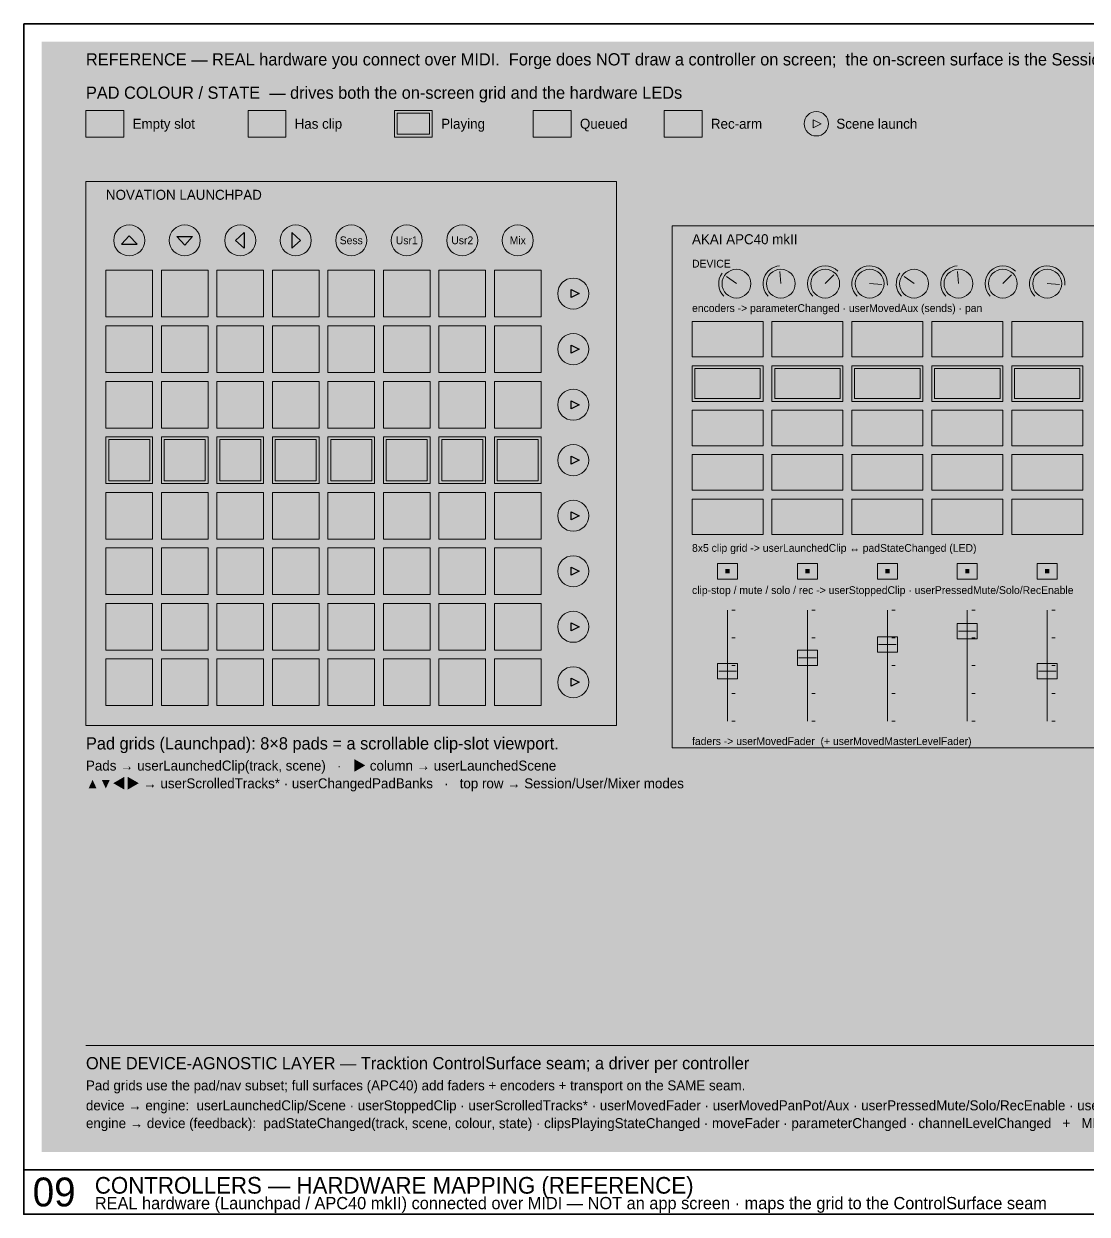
# Model space of a CAD drawing. Extents: x -16 to 3552, y -6016 to 16.
# Drawn here: x 1784 to 2742, y -6016 to -4944 of the extents above; entities that cross this region are included whole.
import ezdxf
from ezdxf.enums import TextEntityAlignment as Align

# ---------------------------------------------------------------- set-up
doc = ezdxf.new("R2010")
doc.units = 0
for name, color, linetype, lineweight, true_color in [('FORGE-DIM', 7, 'Continuous', 9, 0x9aa2a8), ('FORGE-SHEET', 7, 'Continuous', 35, 0x9aa2a8), ('UI-ACCENT', 7, 'Continuous', 18, 0xe0902f), ('UI-CLIP', 7, 'Continuous', 13, 0x2d3135), ('UI-GHOST', 7, 'Continuous', 9, 0x555c62), ('UI-HAIRLINE', 7, 'Continuous', 9, 0x34383c), ('UI-RECORD', 7, 'Continuous', 18, 0xe24b4a)]:
    doc.layers.add(name, color=color, linetype=linetype, lineweight=lineweight, true_color=true_color)
for name, color, linetype, true_color in [('FORGE-TITLE', 7, 'Continuous', 0xd6d9dc), ('UI-RAISED', 7, 'Continuous', 0x2d3135), ('UI-SHELL-BG', 7, 'Continuous', 0x1a1c1e), ('UI-TEXT', 7, 'Continuous', 0xd6d9dc), ('UI-TEXT-SEC', 7, 'Continuous', 0x8a9095)]:
    doc.layers.add(name, color=color, linetype=linetype, true_color=true_color)

msp = doc.modelspace()

# ---------------------------------------------------------------- hatches: boundary and pattern name
at = {"layer": 'UI-ACCENT'}
h = msp.add_hatch(color=256, dxfattribs=at)
h.dxf.hatch_style = 1
edge = h.paths.add_edge_path()
edge.add_arc((2079, -5139), 14, 0, 360)
h = msp.add_hatch(color=256, dxfattribs=at)
h.dxf.hatch_style = 1
edge = h.paths.add_edge_path()
edge.add_arc((2279, -5337), 14, 0, 360)
h = msp.add_hatch(color=256, dxfattribs=at)
h.dxf.hatch_style = 1
edge = h.paths.add_edge_path()
edge.add_arc((2279, -5487), 14, 0, 360)
at = {"layer": 'UI-CLIP', "true_color": 0x1f2124}
h = msp.add_hatch(color=7, dxfattribs=at)
h.dxf.hatch_style = 1
h.paths.add_polyline_path([(1840, -5022), (1874, -5022), (1874, -5046), (1840, -5046)])
at = {"layer": 'UI-CLIP', "true_color": 0x6fa855}
h = msp.add_hatch(color=7, dxfattribs=at)
h.dxf.hatch_style = 1
h.paths.add_polyline_path([(1986, -5022), (2020, -5022), (2020, -5046), (1986, -5046)])
at = {"layer": 'UI-CLIP', "true_color": 0x82c664}
h = msp.add_hatch(color=7, dxfattribs=at)
h.dxf.hatch_style = 1
h.paths.add_polyline_path([(2118, -5022), (2152, -5022), (2152, -5046), (2118, -5046)])
at = {"layer": 'UI-CLIP', "true_color": 0x3d5c2e}
h = msp.add_hatch(color=7, dxfattribs=at)
h.dxf.hatch_style = 1
h.paths.add_polyline_path([(2243, -5022), (2277, -5022), (2277, -5046), (2243, -5046)])
at = {"layer": 'UI-CLIP', "true_color": 0x101113}
h = msp.add_hatch(color=7, dxfattribs=at)
h.dxf.hatch_style = 1
h.paths.add_polyline_path([(1840, -5086), (2318, -5086), (2318, -5576), (1840, -5576)])
h = msp.add_hatch(color=7, dxfattribs=at)
h.dxf.hatch_style = 1
h.paths.add_polyline_path([(2368, -5126), (3360, -5126), (3360, -5596), (2368, -5596)])
at = {"layer": 'UI-CLIP', "true_color": 0xc86e3c}
h = msp.add_hatch(color=7, dxfattribs=at)
h.dxf.hatch_style = 1
h.paths.add_polyline_path([(1858, -5166), (1900, -5166), (1900, -5208), (1858, -5208)])
at = {"layer": 'UI-CLIP', "true_color": 0x4e9aa6}
h = msp.add_hatch(color=7, dxfattribs=at)
h.dxf.hatch_style = 1
h.paths.add_polyline_path([(1908, -5166), (1950, -5166), (1950, -5208), (1908, -5208)])
at = {"layer": 'UI-CLIP', "true_color": 0x1f2124}
h = msp.add_hatch(color=7, dxfattribs=at)
h.dxf.hatch_style = 1
h.paths.add_polyline_path([(1958, -5166), (2000, -5166), (2000, -5208), (1958, -5208)])
at = {"layer": 'UI-CLIP', "true_color": 0x6fa855}
h = msp.add_hatch(color=7, dxfattribs=at)
h.dxf.hatch_style = 1
h.paths.add_polyline_path([(2008, -5166), (2050, -5166), (2050, -5208), (2008, -5208)])
at = {"layer": 'UI-CLIP', "true_color": 0xc95b6b}
h = msp.add_hatch(color=7, dxfattribs=at)
h.dxf.hatch_style = 1
h.paths.add_polyline_path([(2058, -5166), (2100, -5166), (2100, -5208), (2058, -5208)])
at = {"layer": 'UI-CLIP', "true_color": 0x1f2124}
h = msp.add_hatch(color=7, dxfattribs=at)
h.dxf.hatch_style = 1
h.paths.add_polyline_path([(2108, -5166), (2150, -5166), (2150, -5208), (2108, -5208)])
at = {"layer": 'UI-CLIP', "true_color": 0xb7a04a}
h = msp.add_hatch(color=7, dxfattribs=at)
h.dxf.hatch_style = 1
h.paths.add_polyline_path([(2158, -5166), (2200, -5166), (2200, -5208), (2158, -5208)])
at = {"layer": 'UI-CLIP', "true_color": 0x7c8a95}
h = msp.add_hatch(color=7, dxfattribs=at)
h.dxf.hatch_style = 1
h.paths.add_polyline_path([(2208, -5166), (2250, -5166), (2250, -5208), (2208, -5208)])
at = {"layer": 'UI-CLIP', "true_color": 0xc86e3c}
h = msp.add_hatch(color=7, dxfattribs=at)
h.dxf.hatch_style = 1
h.paths.add_polyline_path([(1858, -5216), (1900, -5216), (1900, -5258), (1858, -5258)])
at = {"layer": 'UI-CLIP', "true_color": 0x1f2124}
h = msp.add_hatch(color=7, dxfattribs=at)
h.dxf.hatch_style = 1
h.paths.add_polyline_path([(1908, -5216), (1950, -5216), (1950, -5258), (1908, -5258)])
at = {"layer": 'UI-CLIP', "true_color": 0x9a6fb0}
h = msp.add_hatch(color=7, dxfattribs=at)
h.dxf.hatch_style = 1
h.paths.add_polyline_path([(1958, -5216), (2000, -5216), (2000, -5258), (1958, -5258)])
at = {"layer": 'UI-CLIP', "true_color": 0x6fa855}
h = msp.add_hatch(color=7, dxfattribs=at)
h.dxf.hatch_style = 1
h.paths.add_polyline_path([(2008, -5216), (2050, -5216), (2050, -5258), (2008, -5258)])
at = {"layer": 'UI-CLIP', "true_color": 0xc95b6b}
h = msp.add_hatch(color=7, dxfattribs=at)
h.dxf.hatch_style = 1
h.paths.add_polyline_path([(2058, -5216), (2100, -5216), (2100, -5258), (2058, -5258)])
at = {"layer": 'UI-CLIP', "true_color": 0x5a86c4}
h = msp.add_hatch(color=7, dxfattribs=at)
h.dxf.hatch_style = 1
h.paths.add_polyline_path([(2108, -5216), (2150, -5216), (2150, -5258), (2108, -5258)])
at = {"layer": 'UI-CLIP', "true_color": 0xb7a04a}
h = msp.add_hatch(color=7, dxfattribs=at)
h.dxf.hatch_style = 1
h.paths.add_polyline_path([(2158, -5216), (2200, -5216), (2200, -5258), (2158, -5258)])
at = {"layer": 'UI-CLIP', "true_color": 0x7c8a95}
h = msp.add_hatch(color=7, dxfattribs=at)
h.dxf.hatch_style = 1
h.paths.add_polyline_path([(2208, -5216), (2250, -5216), (2250, -5258), (2208, -5258)])
at = {"layer": 'UI-CLIP', "true_color": 0xc86e3c}
h = msp.add_hatch(color=7, dxfattribs=at)
h.dxf.hatch_style = 1
h.paths.add_polyline_path([(2386, -5212), (2450, -5212), (2450, -5244), (2386, -5244)])
at = {"layer": 'UI-CLIP', "true_color": 0x4e9aa6}
h = msp.add_hatch(color=7, dxfattribs=at)
h.dxf.hatch_style = 1
h.paths.add_polyline_path([(2458, -5212), (2522, -5212), (2522, -5244), (2458, -5244)])
at = {"layer": 'UI-CLIP', "true_color": 0x1f2124}
h = msp.add_hatch(color=7, dxfattribs=at)
h.dxf.hatch_style = 1
h.paths.add_polyline_path([(2530, -5212), (2594, -5212), (2594, -5244), (2530, -5244)])
at = {"layer": 'UI-CLIP', "true_color": 0x6fa855}
h = msp.add_hatch(color=7, dxfattribs=at)
h.dxf.hatch_style = 1
h.paths.add_polyline_path([(2602, -5212), (2666, -5212), (2666, -5244), (2602, -5244)])
at = {"layer": 'UI-CLIP', "true_color": 0xc95b6b}
h = msp.add_hatch(color=7, dxfattribs=at)
h.dxf.hatch_style = 1
h.paths.add_polyline_path([(2674, -5212), (2738, -5212), (2738, -5244), (2674, -5244)])
at = {"layer": 'UI-CLIP', "true_color": 0xec8146}
h = msp.add_hatch(color=7, dxfattribs=at)
h.dxf.hatch_style = 1
h.paths.add_polyline_path([(2386, -5252), (2450, -5252), (2450, -5284), (2386, -5284)])
at = {"layer": 'UI-CLIP', "true_color": 0x5cb5c3}
h = msp.add_hatch(color=7, dxfattribs=at)
h.dxf.hatch_style = 1
h.paths.add_polyline_path([(2458, -5252), (2522, -5252), (2522, -5284), (2458, -5284)])
at = {"layer": 'UI-CLIP', "true_color": 0xb582cf}
h = msp.add_hatch(color=7, dxfattribs=at)
h.dxf.hatch_style = 1
h.paths.add_polyline_path([(2530, -5252), (2594, -5252), (2594, -5284), (2530, -5284)])
at = {"layer": 'UI-CLIP', "true_color": 0x82c664}
h = msp.add_hatch(color=7, dxfattribs=at)
h.dxf.hatch_style = 1
h.paths.add_polyline_path([(2602, -5252), (2666, -5252), (2666, -5284), (2602, -5284)])
at = {"layer": 'UI-CLIP', "true_color": 0xed6b7e}
h = msp.add_hatch(color=7, dxfattribs=at)
h.dxf.hatch_style = 1
h.paths.add_polyline_path([(2674, -5252), (2738, -5252), (2738, -5284), (2674, -5284)])
at = {"layer": 'UI-CLIP', "true_color": 0xc86e3c}
h = msp.add_hatch(color=7, dxfattribs=at)
h.dxf.hatch_style = 1
h.paths.add_polyline_path([(1858, -5266), (1900, -5266), (1900, -5308), (1858, -5308)])
at = {"layer": 'UI-CLIP', "true_color": 0x4e9aa6}
h = msp.add_hatch(color=7, dxfattribs=at)
h.dxf.hatch_style = 1
h.paths.add_polyline_path([(1908, -5266), (1950, -5266), (1950, -5308), (1908, -5308)])
at = {"layer": 'UI-CLIP', "true_color": 0x9a6fb0}
h = msp.add_hatch(color=7, dxfattribs=at)
h.dxf.hatch_style = 1
h.paths.add_polyline_path([(1958, -5266), (2000, -5266), (2000, -5308), (1958, -5308)])
at = {"layer": 'UI-CLIP', "true_color": 0x6fa855}
h = msp.add_hatch(color=7, dxfattribs=at)
h.dxf.hatch_style = 1
h.paths.add_polyline_path([(2008, -5266), (2050, -5266), (2050, -5308), (2008, -5308)])
at = {"layer": 'UI-CLIP', "true_color": 0xc95b6b}
h = msp.add_hatch(color=7, dxfattribs=at)
h.dxf.hatch_style = 1
h.paths.add_polyline_path([(2058, -5266), (2100, -5266), (2100, -5308), (2058, -5308)])
at = {"layer": 'UI-CLIP', "true_color": 0x5a86c4}
h = msp.add_hatch(color=7, dxfattribs=at)
h.dxf.hatch_style = 1
h.paths.add_polyline_path([(2108, -5266), (2150, -5266), (2150, -5308), (2108, -5308)])
at = {"layer": 'UI-CLIP', "true_color": 0x1f2124}
h = msp.add_hatch(color=7, dxfattribs=at)
h.dxf.hatch_style = 1
h.paths.add_polyline_path([(2158, -5266), (2200, -5266), (2200, -5308), (2158, -5308)])
at = {"layer": 'UI-CLIP', "true_color": 0x7c8a95}
h = msp.add_hatch(color=7, dxfattribs=at)
h.dxf.hatch_style = 1
h.paths.add_polyline_path([(2208, -5266), (2250, -5266), (2250, -5308), (2208, -5308)])
at = {"layer": 'UI-CLIP', "true_color": 0x1f2124}
h = msp.add_hatch(color=7, dxfattribs=at)
h.dxf.hatch_style = 1
h.paths.add_polyline_path([(2386, -5292), (2450, -5292), (2450, -5324), (2386, -5324)])
at = {"layer": 'UI-CLIP', "true_color": 0x4e9aa6}
h = msp.add_hatch(color=7, dxfattribs=at)
h.dxf.hatch_style = 1
h.paths.add_polyline_path([(2458, -5292), (2522, -5292), (2522, -5324), (2458, -5324)])
at = {"layer": 'UI-CLIP', "true_color": 0x9a6fb0}
h = msp.add_hatch(color=7, dxfattribs=at)
h.dxf.hatch_style = 1
h.paths.add_polyline_path([(2530, -5292), (2594, -5292), (2594, -5324), (2530, -5324)])
at = {"layer": 'UI-CLIP', "true_color": 0x6fa855}
h = msp.add_hatch(color=7, dxfattribs=at)
h.dxf.hatch_style = 1
h.paths.add_polyline_path([(2602, -5292), (2666, -5292), (2666, -5324), (2602, -5324)])
at = {"layer": 'UI-CLIP', "true_color": 0xc95b6b}
h = msp.add_hatch(color=7, dxfattribs=at)
h.dxf.hatch_style = 1
h.paths.add_polyline_path([(2674, -5292), (2738, -5292), (2738, -5324), (2674, -5324)])
at = {"layer": 'UI-CLIP', "true_color": 0xec8146}
h = msp.add_hatch(color=7, dxfattribs=at)
h.dxf.hatch_style = 1
h.paths.add_polyline_path([(1858, -5316), (1900, -5316), (1900, -5358), (1858, -5358)])
at = {"layer": 'UI-CLIP', "true_color": 0x5cb5c3}
h = msp.add_hatch(color=7, dxfattribs=at)
h.dxf.hatch_style = 1
h.paths.add_polyline_path([(1908, -5316), (1950, -5316), (1950, -5358), (1908, -5358)])
at = {"layer": 'UI-CLIP', "true_color": 0xb582cf}
h = msp.add_hatch(color=7, dxfattribs=at)
h.dxf.hatch_style = 1
h.paths.add_polyline_path([(1958, -5316), (2000, -5316), (2000, -5358), (1958, -5358)])
at = {"layer": 'UI-CLIP', "true_color": 0x82c664}
h = msp.add_hatch(color=7, dxfattribs=at)
h.dxf.hatch_style = 1
h.paths.add_polyline_path([(2008, -5316), (2050, -5316), (2050, -5358), (2008, -5358)])
at = {"layer": 'UI-CLIP', "true_color": 0xed6b7e}
h = msp.add_hatch(color=7, dxfattribs=at)
h.dxf.hatch_style = 1
h.paths.add_polyline_path([(2058, -5316), (2100, -5316), (2100, -5358), (2058, -5358)])
at = {"layer": 'UI-CLIP', "true_color": 0x6a9ee7}
h = msp.add_hatch(color=7, dxfattribs=at)
h.dxf.hatch_style = 1
h.paths.add_polyline_path([(2108, -5316), (2150, -5316), (2150, -5358), (2108, -5358)])
at = {"layer": 'UI-CLIP', "true_color": 0xd7bc57}
h = msp.add_hatch(color=7, dxfattribs=at)
h.dxf.hatch_style = 1
h.paths.add_polyline_path([(2158, -5316), (2200, -5316), (2200, -5358), (2158, -5358)])
at = {"layer": 'UI-CLIP', "true_color": 0x92a2af}
h = msp.add_hatch(color=7, dxfattribs=at)
h.dxf.hatch_style = 1
h.paths.add_polyline_path([(2208, -5316), (2250, -5316), (2250, -5358), (2208, -5358)])
at = {"layer": 'UI-CLIP', "true_color": 0x6e3c21}
h = msp.add_hatch(color=7, dxfattribs=at)
h.dxf.hatch_style = 1
h.paths.add_polyline_path([(2386, -5332), (2450, -5332), (2450, -5364), (2386, -5364)])
at = {"layer": 'UI-CLIP', "true_color": 0x2a545b}
h = msp.add_hatch(color=7, dxfattribs=at)
h.dxf.hatch_style = 1
h.paths.add_polyline_path([(2458, -5332), (2522, -5332), (2522, -5364), (2458, -5364)])
at = {"layer": 'UI-CLIP', "true_color": 0x543d60}
h = msp.add_hatch(color=7, dxfattribs=at)
h.dxf.hatch_style = 1
h.paths.add_polyline_path([(2530, -5332), (2594, -5332), (2594, -5364), (2530, -5364)])
at = {"layer": 'UI-CLIP', "true_color": 0x3d5c2e}
h = msp.add_hatch(color=7, dxfattribs=at)
h.dxf.hatch_style = 1
h.paths.add_polyline_path([(2602, -5332), (2666, -5332), (2666, -5364), (2602, -5364)])
at = {"layer": 'UI-CLIP', "true_color": 0x6e323a}
h = msp.add_hatch(color=7, dxfattribs=at)
h.dxf.hatch_style = 1
h.paths.add_polyline_path([(2674, -5332), (2738, -5332), (2738, -5364), (2674, -5364)])
at = {"layer": 'UI-CLIP', "true_color": 0x1f2124}
h = msp.add_hatch(color=7, dxfattribs=at)
h.dxf.hatch_style = 1
h.paths.add_polyline_path([(1858, -5366), (1900, -5366), (1900, -5408), (1858, -5408)])
at = {"layer": 'UI-CLIP', "true_color": 0x4e9aa6}
h = msp.add_hatch(color=7, dxfattribs=at)
h.dxf.hatch_style = 1
h.paths.add_polyline_path([(1908, -5366), (1950, -5366), (1950, -5408), (1908, -5408)])
at = {"layer": 'UI-CLIP', "true_color": 0x9a6fb0}
h = msp.add_hatch(color=7, dxfattribs=at)
h.dxf.hatch_style = 1
h.paths.add_polyline_path([(1958, -5366), (2000, -5366), (2000, -5408), (1958, -5408)])
at = {"layer": 'UI-CLIP', "true_color": 0x6fa855}
h = msp.add_hatch(color=7, dxfattribs=at)
h.dxf.hatch_style = 1
h.paths.add_polyline_path([(2008, -5366), (2050, -5366), (2050, -5408), (2008, -5408)])
at = {"layer": 'UI-CLIP', "true_color": 0xc95b6b}
h = msp.add_hatch(color=7, dxfattribs=at)
h.dxf.hatch_style = 1
h.paths.add_polyline_path([(2058, -5366), (2100, -5366), (2100, -5408), (2058, -5408)])
at = {"layer": 'UI-CLIP', "true_color": 0x5a86c4}
h = msp.add_hatch(color=7, dxfattribs=at)
h.dxf.hatch_style = 1
h.paths.add_polyline_path([(2108, -5366), (2150, -5366), (2150, -5408), (2108, -5408)])
at = {"layer": 'UI-CLIP', "true_color": 0xb7a04a}
h = msp.add_hatch(color=7, dxfattribs=at)
h.dxf.hatch_style = 1
h.paths.add_polyline_path([(2158, -5366), (2200, -5366), (2200, -5408), (2158, -5408)])
at = {"layer": 'UI-CLIP', "true_color": 0x1f2124}
h = msp.add_hatch(color=7, dxfattribs=at)
h.dxf.hatch_style = 1
h.paths.add_polyline_path([(2208, -5366), (2250, -5366), (2250, -5408), (2208, -5408)])
at = {"layer": 'UI-CLIP', "true_color": 0xc86e3c}
h = msp.add_hatch(color=7, dxfattribs=at)
h.dxf.hatch_style = 1
h.paths.add_polyline_path([(2386, -5372), (2450, -5372), (2450, -5404), (2386, -5404)])
at = {"layer": 'UI-CLIP', "true_color": 0x4e9aa6}
h = msp.add_hatch(color=7, dxfattribs=at)
h.dxf.hatch_style = 1
h.paths.add_polyline_path([(2458, -5372), (2522, -5372), (2522, -5404), (2458, -5404)])
at = {"layer": 'UI-CLIP', "true_color": 0x9a6fb0}
h = msp.add_hatch(color=7, dxfattribs=at)
h.dxf.hatch_style = 1
h.paths.add_polyline_path([(2530, -5372), (2594, -5372), (2594, -5404), (2530, -5404)])
at = {"layer": 'UI-CLIP', "true_color": 0x6fa855}
h = msp.add_hatch(color=7, dxfattribs=at)
h.dxf.hatch_style = 1
h.paths.add_polyline_path([(2602, -5372), (2666, -5372), (2666, -5404), (2602, -5404)])
at = {"layer": 'UI-CLIP', "true_color": 0x1f2124}
h = msp.add_hatch(color=7, dxfattribs=at)
h.dxf.hatch_style = 1
h.paths.add_polyline_path([(2674, -5372), (2738, -5372), (2738, -5404), (2674, -5404)])
at = {"layer": 'UI-CLIP', "true_color": 0xc86e3c}
h = msp.add_hatch(color=7, dxfattribs=at)
h.dxf.hatch_style = 1
h.paths.add_polyline_path([(1858, -5416), (1900, -5416), (1900, -5458), (1858, -5458)])
at = {"layer": 'UI-CLIP', "true_color": 0x4e9aa6}
h = msp.add_hatch(color=7, dxfattribs=at)
h.dxf.hatch_style = 1
h.paths.add_polyline_path([(1908, -5416), (1950, -5416), (1950, -5458), (1908, -5458)])
at = {"layer": 'UI-CLIP', "true_color": 0x9a6fb0}
h = msp.add_hatch(color=7, dxfattribs=at)
h.dxf.hatch_style = 1
h.paths.add_polyline_path([(1958, -5416), (2000, -5416), (2000, -5458), (1958, -5458)])
at = {"layer": 'UI-CLIP', "true_color": 0x1f2124}
h = msp.add_hatch(color=7, dxfattribs=at)
h.dxf.hatch_style = 1
h.paths.add_polyline_path([(2008, -5416), (2050, -5416), (2050, -5458), (2008, -5458)])
at = {"layer": 'UI-CLIP', "true_color": 0xc95b6b}
h = msp.add_hatch(color=7, dxfattribs=at)
h.dxf.hatch_style = 1
h.paths.add_polyline_path([(2058, -5416), (2100, -5416), (2100, -5458), (2058, -5458)])
at = {"layer": 'UI-CLIP', "true_color": 0x5a86c4}
h = msp.add_hatch(color=7, dxfattribs=at)
h.dxf.hatch_style = 1
h.paths.add_polyline_path([(2108, -5416), (2150, -5416), (2150, -5458), (2108, -5458)])
at = {"layer": 'UI-CLIP', "true_color": 0xb7a04a}
h = msp.add_hatch(color=7, dxfattribs=at)
h.dxf.hatch_style = 1
h.paths.add_polyline_path([(2158, -5416), (2200, -5416), (2200, -5458), (2158, -5458)])
at = {"layer": 'UI-CLIP', "true_color": 0x7c8a95}
h = msp.add_hatch(color=7, dxfattribs=at)
h.dxf.hatch_style = 1
h.paths.add_polyline_path([(2208, -5416), (2250, -5416), (2250, -5458), (2208, -5458)])
at = {"layer": 'UI-CLIP', "true_color": 0x6e3c21}
h = msp.add_hatch(color=7, dxfattribs=at)
h.dxf.hatch_style = 1
h.paths.add_polyline_path([(1858, -5466), (1900, -5466), (1900, -5508), (1858, -5508)])
at = {"layer": 'UI-CLIP', "true_color": 0x2a545b}
h = msp.add_hatch(color=7, dxfattribs=at)
h.dxf.hatch_style = 1
h.paths.add_polyline_path([(1908, -5466), (1950, -5466), (1950, -5508), (1908, -5508)])
at = {"layer": 'UI-CLIP', "true_color": 0x543d60}
h = msp.add_hatch(color=7, dxfattribs=at)
h.dxf.hatch_style = 1
h.paths.add_polyline_path([(1958, -5466), (2000, -5466), (2000, -5508), (1958, -5508)])
at = {"layer": 'UI-CLIP', "true_color": 0x3d5c2e}
h = msp.add_hatch(color=7, dxfattribs=at)
h.dxf.hatch_style = 1
h.paths.add_polyline_path([(2008, -5466), (2050, -5466), (2050, -5508), (2008, -5508)])
at = {"layer": 'UI-CLIP', "true_color": 0x1f2124}
h = msp.add_hatch(color=7, dxfattribs=at)
h.dxf.hatch_style = 1
h.paths.add_polyline_path([(2058, -5466), (2100, -5466), (2100, -5508), (2058, -5508)])
at = {"layer": 'UI-CLIP', "true_color": 0x31496b}
h = msp.add_hatch(color=7, dxfattribs=at)
h.dxf.hatch_style = 1
h.paths.add_polyline_path([(2108, -5466), (2150, -5466), (2150, -5508), (2108, -5508)])
at = {"layer": 'UI-CLIP', "true_color": 0x645828}
h = msp.add_hatch(color=7, dxfattribs=at)
h.dxf.hatch_style = 1
h.paths.add_polyline_path([(2158, -5466), (2200, -5466), (2200, -5508), (2158, -5508)])
at = {"layer": 'UI-CLIP', "true_color": 0x444b51}
h = msp.add_hatch(color=7, dxfattribs=at)
h.dxf.hatch_style = 1
h.paths.add_polyline_path([(2208, -5466), (2250, -5466), (2250, -5508), (2208, -5508)])
at = {"layer": 'UI-CLIP', "true_color": 0xc86e3c}
h = msp.add_hatch(color=7, dxfattribs=at)
h.dxf.hatch_style = 1
h.paths.add_polyline_path([(1858, -5516), (1900, -5516), (1900, -5558), (1858, -5558)])
at = {"layer": 'UI-CLIP', "true_color": 0x1f2124}
h = msp.add_hatch(color=7, dxfattribs=at)
h.dxf.hatch_style = 1
h.paths.add_polyline_path([(1908, -5516), (1950, -5516), (1950, -5558), (1908, -5558)])
at = {"layer": 'UI-CLIP', "true_color": 0x9a6fb0}
h = msp.add_hatch(color=7, dxfattribs=at)
h.dxf.hatch_style = 1
h.paths.add_polyline_path([(1958, -5516), (2000, -5516), (2000, -5558), (1958, -5558)])
at = {"layer": 'UI-CLIP', "true_color": 0xc95b6b}
h = msp.add_hatch(color=7, dxfattribs=at)
h.dxf.hatch_style = 1
h.paths.add_polyline_path([(2058, -5516), (2100, -5516), (2100, -5558), (2058, -5558)])
at = {"layer": 'UI-CLIP', "true_color": 0x5a86c4}
h = msp.add_hatch(color=7, dxfattribs=at)
h.dxf.hatch_style = 1
h.paths.add_polyline_path([(2108, -5516), (2150, -5516), (2150, -5558), (2108, -5558)])
at = {"layer": 'UI-CLIP', "true_color": 0xb7a04a}
h = msp.add_hatch(color=7, dxfattribs=at)
h.dxf.hatch_style = 1
h.paths.add_polyline_path([(2158, -5516), (2200, -5516), (2200, -5558), (2158, -5558)])
at = {"layer": 'UI-CLIP', "true_color": 0x7c8a95}
h = msp.add_hatch(color=7, dxfattribs=at)
h.dxf.hatch_style = 1
h.paths.add_polyline_path([(2208, -5516), (2250, -5516), (2250, -5558), (2208, -5558)])
at = {"layer": 'UI-RAISED'}
h = msp.add_hatch(color=256, dxfattribs=at)
h.dxf.hatch_style = 1
edge = h.paths.add_edge_path()
edge.add_arc((2426, -5178), 13, 0, 360)
h = msp.add_hatch(color=256, dxfattribs=at)
h.dxf.hatch_style = 1
edge = h.paths.add_edge_path()
edge.add_arc((2466, -5178), 13, 0, 360)
h = msp.add_hatch(color=256, dxfattribs=at)
h.dxf.hatch_style = 1
edge = h.paths.add_edge_path()
edge.add_arc((2506, -5178), 13, 0, 360)
h = msp.add_hatch(color=256, dxfattribs=at)
h.dxf.hatch_style = 1
edge = h.paths.add_edge_path()
edge.add_arc((2546, -5178), 13, 0, 360)
h = msp.add_hatch(color=256, dxfattribs=at)
h.dxf.hatch_style = 1
edge = h.paths.add_edge_path()
edge.add_arc((2586, -5178), 13, 0, 360)
h = msp.add_hatch(color=256, dxfattribs=at)
h.dxf.hatch_style = 1
edge = h.paths.add_edge_path()
edge.add_arc((2626, -5178), 13, 0, 360)
h = msp.add_hatch(color=256, dxfattribs=at)
h.dxf.hatch_style = 1
edge = h.paths.add_edge_path()
edge.add_arc((2666, -5178), 13, 0, 360)
h = msp.add_hatch(color=256, dxfattribs=at)
h.dxf.hatch_style = 1
edge = h.paths.add_edge_path()
edge.add_arc((2706, -5178), 13, 0, 360)
h = msp.add_hatch(color=256, dxfattribs=at)
h.dxf.hatch_style = 1
h.paths.add_polyline_path([(2409, -5430), (2427, -5430), (2427, -5444), (2409, -5444)])
h = msp.add_hatch(color=256, dxfattribs=at)
h.dxf.hatch_style = 1
h.paths.add_polyline_path([(2481, -5430), (2499, -5430), (2499, -5444), (2481, -5444)])
h = msp.add_hatch(color=256, dxfattribs=at)
h.dxf.hatch_style = 1
h.paths.add_polyline_path([(2553, -5430), (2571, -5430), (2571, -5444), (2553, -5444)])
h = msp.add_hatch(color=256, dxfattribs=at)
h.dxf.hatch_style = 1
h.paths.add_polyline_path([(2625, -5430), (2643, -5430), (2643, -5444), (2625, -5444)])
h = msp.add_hatch(color=256, dxfattribs=at)
h.dxf.hatch_style = 1
h.paths.add_polyline_path([(2697, -5430), (2715, -5430), (2715, -5444), (2697, -5444)])
h = msp.add_hatch(color=256, dxfattribs=at)
h.dxf.hatch_style = 1
h.paths.add_polyline_path([(2625, -5484), (2643, -5484), (2643, -5498), (2625, -5498)])
h = msp.add_hatch(color=256, dxfattribs=at)
h.dxf.hatch_style = 1
h.paths.add_polyline_path([(2553, -5496), (2571, -5496), (2571, -5510), (2553, -5510)])
h = msp.add_hatch(color=256, dxfattribs=at)
h.dxf.hatch_style = 1
h.paths.add_polyline_path([(2481, -5508), (2499, -5508), (2499, -5522), (2481, -5522)])
h = msp.add_hatch(color=256, dxfattribs=at)
h.dxf.hatch_style = 1
h.paths.add_polyline_path([(2409, -5520), (2427, -5520), (2427, -5534), (2409, -5534)])
h = msp.add_hatch(color=256, dxfattribs=at)
h.dxf.hatch_style = 1
h.paths.add_polyline_path([(2697, -5520), (2715, -5520), (2715, -5534), (2697, -5534)])
at = {"layer": 'UI-RECORD'}
h = msp.add_hatch(color=256, dxfattribs=at)
h.dxf.hatch_style = 1
h.paths.add_polyline_path([(2361, -5022), (2395, -5022), (2395, -5046), (2361, -5046)])
h = msp.add_hatch(color=256, dxfattribs=at)
h.dxf.hatch_style = 1
h.paths.add_polyline_path([(2008, -5516), (2050, -5516), (2050, -5558), (2008, -5558)])
at = {"layer": 'UI-SHELL-BG'}
h = msp.add_hatch(color=256, dxfattribs=at)
h.dxf.hatch_style = 1
h.paths.add_polyline_path([(1800, -4960), (3400, -4960), (3400, -5960), (1800, -5960)])
at = {"layer": 'UI-TEXT-SEC'}
h = msp.add_hatch(color=256, dxfattribs=at)
h.dxf.hatch_style = 1
h.paths.add_polyline_path([(2416.1, -5435.1), (2419.9, -5435.1), (2419.9, -5438.9), (2416.1, -5438.9)])
h = msp.add_hatch(color=256, dxfattribs=at)
h.dxf.hatch_style = 1
h.paths.add_polyline_path([(2488.1, -5435.1), (2491.9, -5435.1), (2491.9, -5438.9), (2488.1, -5438.9)])
h = msp.add_hatch(color=256, dxfattribs=at)
h.dxf.hatch_style = 1
h.paths.add_polyline_path([(2560.1, -5435.1), (2563.9, -5435.1), (2563.9, -5438.9), (2560.1, -5438.9)])
h = msp.add_hatch(color=256, dxfattribs=at)
h.dxf.hatch_style = 1
h.paths.add_polyline_path([(2632.1, -5435.1), (2635.9, -5435.1), (2635.9, -5438.9), (2632.1, -5438.9)])
h = msp.add_hatch(color=256, dxfattribs=at)
h.dxf.hatch_style = 1
h.paths.add_polyline_path([(2704.1, -5435.1), (2707.9, -5435.1), (2707.9, -5438.9), (2704.1, -5438.9)])

# ---------------------------------------------------------------- linework, layer by layer
at = {"layer": 'FORGE-SHEET'}
msp.add_line((1784, -5976), (3416, -5976), dxfattribs=at)
msp.add_lwpolyline([(1784, -4944), (3416, -4944), (3416, -6016), (1784, -6016)], close=True, dxfattribs=at)
at = {"layer": 'UI-ACCENT'}
for p, q in [((2466, -5178), (2465.1, -5167)), ((2626, -5178), (2625.1, -5167)), ((2426, -5178), (2417.1, -5171.5)), ((2506, -5178), (2513.8, -5170.2)), ((2586, -5178), (2577.1, -5171.5)), ((2666, -5178), (2673.8, -5170.2)), ((2546, -5178), (2557, -5178.9)), ((2706, -5178), (2717, -5178.9)), ((2626, -5491), (2642, -5491)), ((2554, -5503), (2570, -5503)), ((2482, -5515), (2498, -5515)), ((2410, -5527), (2426, -5527)), ((2698, -5527), (2714, -5527))]:
    msp.add_line(p, q, dxfattribs=at)
for points in [[(2118, -5022), (2152, -5022), (2152, -5046), (2118, -5046)], [(2120.5, -5024.5), (2149.5, -5024.5), (2149.5, -5043.5), (2120.5, -5043.5)], [(2243, -5022), (2277, -5022), (2277, -5046), (2243, -5046)], [(2495, -5030.4), (2502.2, -5034), (2495, -5037.6)], [(2386, -5252), (2450, -5252), (2450, -5284), (2386, -5284)], [(2458, -5252), (2522, -5252), (2522, -5284), (2458, -5284)], [(2530, -5252), (2594, -5252), (2594, -5284), (2530, -5284)], [(2602, -5252), (2666, -5252), (2666, -5284), (2602, -5284)], [(2674, -5252), (2738, -5252), (2738, -5284), (2674, -5284)], [(2388.5, -5254.5), (2447.5, -5254.5), (2447.5, -5281.5), (2388.5, -5281.5)], [(2460.5, -5254.5), (2519.5, -5254.5), (2519.5, -5281.5), (2460.5, -5281.5)], [(2532.5, -5254.5), (2591.5, -5254.5), (2591.5, -5281.5), (2532.5, -5281.5)], [(2604.5, -5254.5), (2663.5, -5254.5), (2663.5, -5281.5), (2604.5, -5281.5)], [(2676.5, -5254.5), (2735.5, -5254.5), (2735.5, -5281.5), (2676.5, -5281.5)], [(1858, -5316), (1900, -5316), (1900, -5358), (1858, -5358)], [(1908, -5316), (1950, -5316), (1950, -5358), (1908, -5358)], [(1958, -5316), (2000, -5316), (2000, -5358), (1958, -5358)], [(2008, -5316), (2050, -5316), (2050, -5358), (2008, -5358)], [(2058, -5316), (2100, -5316), (2100, -5358), (2058, -5358)], [(2108, -5316), (2150, -5316), (2150, -5358), (2108, -5358)], [(2158, -5316), (2200, -5316), (2200, -5358), (2158, -5358)], [(2208, -5316), (2250, -5316), (2250, -5358), (2208, -5358)], [(1860.5, -5318.5), (1897.5, -5318.5), (1897.5, -5355.5), (1860.5, -5355.5)], [(1910.5, -5318.5), (1947.5, -5318.5), (1947.5, -5355.5), (1910.5, -5355.5)], [(1960.5, -5318.5), (1997.5, -5318.5), (1997.5, -5355.5), (1960.5, -5355.5)], [(2010.5, -5318.5), (2047.5, -5318.5), (2047.5, -5355.5), (2010.5, -5355.5)], [(2060.5, -5318.5), (2097.5, -5318.5), (2097.5, -5355.5), (2060.5, -5355.5)], [(2110.5, -5318.5), (2147.5, -5318.5), (2147.5, -5355.5), (2110.5, -5355.5)], [(2160.5, -5318.5), (2197.5, -5318.5), (2197.5, -5355.5), (2160.5, -5355.5)], [(2210.5, -5318.5), (2247.5, -5318.5), (2247.5, -5355.5), (2210.5, -5355.5)], [(2386, -5332), (2450, -5332), (2450, -5364), (2386, -5364)], [(2458, -5332), (2522, -5332), (2522, -5364), (2458, -5364)], [(2530, -5332), (2594, -5332), (2594, -5364), (2530, -5364)], [(2602, -5332), (2666, -5332), (2666, -5364), (2602, -5364)], [(2674, -5332), (2738, -5332), (2738, -5364), (2674, -5364)], [(1858, -5466), (1900, -5466), (1900, -5508), (1858, -5508)], [(1908, -5466), (1950, -5466), (1950, -5508), (1908, -5508)], [(1958, -5466), (2000, -5466), (2000, -5508), (1958, -5508)], [(2008, -5466), (2050, -5466), (2050, -5508), (2008, -5508)], [(2108, -5466), (2150, -5466), (2150, -5508), (2108, -5508)], [(2158, -5466), (2200, -5466), (2200, -5508), (2158, -5508)], [(2208, -5466), (2250, -5466), (2250, -5508), (2208, -5508)], [(2625, -5484), (2643, -5484), (2643, -5498), (2625, -5498)], [(2553, -5496), (2571, -5496), (2571, -5510), (2553, -5510)], [(2481, -5508), (2499, -5508), (2499, -5522), (2481, -5522)], [(2409, -5520), (2427, -5520), (2427, -5534), (2409, -5534)], [(2697, -5520), (2715, -5520), (2715, -5534), (2697, -5534)]]:
    msp.add_lwpolyline(points, close=True, dxfattribs=at)
for centre in [(2079, -5139), (2279, -5337), (2279, -5487)]:
    msp.add_circle(centre, 14, dxfattribs=at)
for centre, start in [((2466, -5178), 94.5), ((2506, -5178), 45), ((2546, -5178), 355.5), ((2626, -5178), 94.5), ((2666, -5178), 45), ((2706, -5178), 355.5), ((2426, -5178), 144), ((2586, -5178), 144)]:
    msp.add_arc(centre, 16, start, 225, dxfattribs=at)
at = {"layer": 'UI-GHOST'}
for points in [[(1840, -5022), (1874, -5022), (1874, -5046), (1840, -5046)], [(1958, -5166), (2000, -5166), (2000, -5208), (1958, -5208)], [(2108, -5166), (2150, -5166), (2150, -5208), (2108, -5208)], [(1908, -5216), (1950, -5216), (1950, -5258), (1908, -5258)], [(2530, -5212), (2594, -5212), (2594, -5244), (2530, -5244)], [(2158, -5266), (2200, -5266), (2200, -5308), (2158, -5308)], [(2386, -5292), (2450, -5292), (2450, -5324), (2386, -5324)], [(1858, -5366), (1900, -5366), (1900, -5408), (1858, -5408)], [(2208, -5366), (2250, -5366), (2250, -5408), (2208, -5408)], [(2674, -5372), (2738, -5372), (2738, -5404), (2674, -5404)], [(2008, -5416), (2050, -5416), (2050, -5458), (2008, -5458)], [(2058, -5466), (2100, -5466), (2100, -5508), (2058, -5508)], [(1908, -5516), (1950, -5516), (1950, -5558), (1908, -5558)]]:
    msp.add_lwpolyline(points, close=True, dxfattribs=at)
at = {"layer": 'UI-HAIRLINE'}
for p, q in [((2418, -5472), (2418, -5572)), ((2422, -5472), (2425, -5472)), ((2490, -5472), (2490, -5572)), ((2494, -5472), (2497, -5472)), ((2562, -5472), (2562, -5572)), ((2566, -5472), (2569, -5472)), ((2634, -5472), (2634, -5572)), ((2638, -5472), (2641, -5472)), ((2706, -5472), (2706, -5572)), ((2710, -5472), (2713, -5472)), ((2422, -5497), (2425, -5497)), ((2494, -5497), (2497, -5497)), ((2566, -5497), (2569, -5497)), ((2638, -5497), (2641, -5497)), ((2710, -5497), (2713, -5497)), ((2422, -5522), (2425, -5522)), ((2494, -5522), (2497, -5522)), ((2566, -5522), (2569, -5522)), ((2638, -5522), (2641, -5522)), ((2710, -5522), (2713, -5522)), ((2422, -5547), (2425, -5547)), ((2494, -5547), (2497, -5547)), ((2566, -5547), (2569, -5547)), ((2638, -5547), (2641, -5547)), ((2710, -5547), (2713, -5547)), ((2422, -5572), (2425, -5572)), ((2494, -5572), (2497, -5572)), ((2566, -5572), (2569, -5572)), ((2638, -5572), (2641, -5572)), ((2710, -5572), (2713, -5572)), ((1840, -5864), (3360, -5864))]:
    msp.add_line(p, q, dxfattribs=at)
at = {"layer": 'UI-HAIRLINE', "true_color": 0x101010}
for points in [[(1986, -5022), (2020, -5022), (2020, -5046), (1986, -5046)], [(1858, -5166), (1900, -5166), (1900, -5208), (1858, -5208)], [(1908, -5166), (1950, -5166), (1950, -5208), (1908, -5208)], [(2008, -5166), (2050, -5166), (2050, -5208), (2008, -5208)], [(2058, -5166), (2100, -5166), (2100, -5208), (2058, -5208)], [(2158, -5166), (2200, -5166), (2200, -5208), (2158, -5208)], [(2208, -5166), (2250, -5166), (2250, -5208), (2208, -5208)], [(1858, -5216), (1900, -5216), (1900, -5258), (1858, -5258)], [(1958, -5216), (2000, -5216), (2000, -5258), (1958, -5258)], [(2008, -5216), (2050, -5216), (2050, -5258), (2008, -5258)], [(2058, -5216), (2100, -5216), (2100, -5258), (2058, -5258)], [(2108, -5216), (2150, -5216), (2150, -5258), (2108, -5258)], [(2158, -5216), (2200, -5216), (2200, -5258), (2158, -5258)], [(2208, -5216), (2250, -5216), (2250, -5258), (2208, -5258)], [(2386, -5212), (2450, -5212), (2450, -5244), (2386, -5244)], [(2458, -5212), (2522, -5212), (2522, -5244), (2458, -5244)], [(2602, -5212), (2666, -5212), (2666, -5244), (2602, -5244)], [(2674, -5212), (2738, -5212), (2738, -5244), (2674, -5244)], [(1858, -5266), (1900, -5266), (1900, -5308), (1858, -5308)], [(1908, -5266), (1950, -5266), (1950, -5308), (1908, -5308)], [(1958, -5266), (2000, -5266), (2000, -5308), (1958, -5308)], [(2008, -5266), (2050, -5266), (2050, -5308), (2008, -5308)], [(2058, -5266), (2100, -5266), (2100, -5308), (2058, -5308)], [(2108, -5266), (2150, -5266), (2150, -5308), (2108, -5308)], [(2208, -5266), (2250, -5266), (2250, -5308), (2208, -5308)], [(2458, -5292), (2522, -5292), (2522, -5324), (2458, -5324)], [(2530, -5292), (2594, -5292), (2594, -5324), (2530, -5324)], [(2602, -5292), (2666, -5292), (2666, -5324), (2602, -5324)], [(2674, -5292), (2738, -5292), (2738, -5324), (2674, -5324)], [(1908, -5366), (1950, -5366), (1950, -5408), (1908, -5408)], [(1958, -5366), (2000, -5366), (2000, -5408), (1958, -5408)], [(2008, -5366), (2050, -5366), (2050, -5408), (2008, -5408)], [(2058, -5366), (2100, -5366), (2100, -5408), (2058, -5408)], [(2108, -5366), (2150, -5366), (2150, -5408), (2108, -5408)], [(2158, -5366), (2200, -5366), (2200, -5408), (2158, -5408)], [(2386, -5372), (2450, -5372), (2450, -5404), (2386, -5404)], [(2458, -5372), (2522, -5372), (2522, -5404), (2458, -5404)], [(2530, -5372), (2594, -5372), (2594, -5404), (2530, -5404)], [(2602, -5372), (2666, -5372), (2666, -5404), (2602, -5404)], [(1858, -5416), (1900, -5416), (1900, -5458), (1858, -5458)], [(1908, -5416), (1950, -5416), (1950, -5458), (1908, -5458)], [(1958, -5416), (2000, -5416), (2000, -5458), (1958, -5458)], [(2058, -5416), (2100, -5416), (2100, -5458), (2058, -5458)], [(2108, -5416), (2150, -5416), (2150, -5458), (2108, -5458)], [(2158, -5416), (2200, -5416), (2200, -5458), (2158, -5458)], [(2208, -5416), (2250, -5416), (2250, -5458), (2208, -5458)], [(1858, -5516), (1900, -5516), (1900, -5558), (1858, -5558)], [(1958, -5516), (2000, -5516), (2000, -5558), (1958, -5558)], [(2058, -5516), (2100, -5516), (2100, -5558), (2058, -5558)], [(2108, -5516), (2150, -5516), (2150, -5558), (2108, -5558)], [(2158, -5516), (2200, -5516), (2200, -5558), (2158, -5558)], [(2208, -5516), (2250, -5516), (2250, -5558), (2208, -5558)]]:
    msp.add_lwpolyline(points, close=True, dxfattribs=at)
at = {"layer": 'UI-HAIRLINE'}
for points in [[(1840, -5086), (2318, -5086), (2318, -5576), (1840, -5576)], [(2368, -5126), (3360, -5126), (3360, -5596), (2368, -5596)], [(2409, -5430), (2427, -5430), (2427, -5444), (2409, -5444)], [(2481, -5430), (2499, -5430), (2499, -5444), (2481, -5444)], [(2553, -5430), (2571, -5430), (2571, -5444), (2553, -5444)], [(2625, -5430), (2643, -5430), (2643, -5444), (2625, -5444)], [(2697, -5430), (2715, -5430), (2715, -5444), (2697, -5444)]]:
    msp.add_lwpolyline(points, close=True, dxfattribs=at)
for centre, radius in [((2498, -5034), 11), ((1879, -5139), 14), ((1929, -5139), 14), ((1979, -5139), 14), ((2029, -5139), 14), ((2129, -5139), 14), ((2179, -5139), 14), ((2229, -5139), 14), ((2426, -5178), 13), ((2466, -5178), 13), ((2506, -5178), 13), ((2546, -5178), 13), ((2586, -5178), 13), ((2626, -5178), 13), ((2666, -5178), 13), ((2706, -5178), 13), ((2279, -5187), 14), ((2279, -5237), 14), ((2279, -5287), 14), ((2279, -5387), 14), ((2279, -5437), 14), ((2279, -5537), 14)]:
    msp.add_circle(centre, radius, dxfattribs=at)
at = {"layer": 'UI-RECORD'}
for points in [[(2361, -5022), (2395, -5022), (2395, -5046), (2361, -5046)], [(2008, -5516), (2050, -5516), (2050, -5558), (2008, -5558)]]:
    msp.add_lwpolyline(points, close=True, dxfattribs=at)
at = {"layer": 'UI-TEXT'}
for points in [[(2025.5, -5132), (2025.5, -5146), (2033.2, -5139)], [(1922, -5135.5), (1936, -5135.5), (1929, -5143.2)], [(2277, -5183.4), (2284.2, -5187), (2277, -5190.6)], [(2277, -5233.4), (2284.2, -5237), (2277, -5240.6)], [(2277, -5283.4), (2284.2, -5287), (2277, -5290.6)], [(2277, -5383.4), (2284.2, -5387), (2277, -5390.6)], [(2277, -5433.4), (2284.2, -5437), (2277, -5440.6)], [(2277, -5533.4), (2284.2, -5537), (2277, -5540.6)]]:
    msp.add_lwpolyline(points, close=True, dxfattribs=at)
at = {"layer": 'UI-TEXT', "true_color": 0x241600}
for points in [[(2277, -5333.4), (2284.2, -5337), (2277, -5340.6)], [(2277, -5483.4), (2284.2, -5487), (2277, -5490.6)]]:
    msp.add_lwpolyline(points, close=True, dxfattribs=at)
at = {"layer": 'UI-TEXT-SEC'}
for points in [[(1872, -5142.5), (1886, -5142.5), (1879, -5134.8)], [(1982.5, -5132), (1982.5, -5146), (1974.8, -5139)]]:
    msp.add_lwpolyline(points, close=True, dxfattribs=at)

# ---------------------------------------------------------------- texts
at = {"layer": 'FORGE-DIM'}
msp.add_text('REAL hardware (Launchpad / APC40 mkII) connected over MIDI — NOT an app screen · maps the grid to the ControlSurface seam', height=11, dxfattribs=at).set_placement((1848, -6006), align=Align.MIDDLE_LEFT)
at = {"layer": 'FORGE-TITLE'}
for s, height, p in [('CONTROLLERS — HARDWARE MAPPING (REFERENCE)', 15, (1848, -5990)), ('09', 26, (1792, -5996))]:
    msp.add_text(s, height=height, dxfattribs=at).set_placement(p, align=Align.MIDDLE_LEFT)
at = {"layer": 'UI-ACCENT'}
for s, p in [('REFERENCE — REAL hardware you connect over MIDI.  Forge does NOT draw a controller on screen;  the on-screen surface is the Session grid (sheet 00).  This sheet maps hardware → engine.', (1840, -4976)), ('ONE DEVICE-AGNOSTIC LAYER — Tracktion ControlSurface seam; a driver per controller', (1840, -5880))]:
    msp.add_text(s, height=11, dxfattribs=at).set_placement(p, align=Align.MIDDLE_LEFT)
at = {"layer": 'UI-TEXT', "true_color": 0x241600}
msp.add_text('Sess', height=7, dxfattribs=at).set_placement((2079, -5139), align=Align.MIDDLE_CENTER)
at = {"layer": 'UI-TEXT'}
for s, p in [('Usr1', (2129, -5139)), ('Usr2', (2179, -5139)), ('Mix', (2229, -5139))]:
    msp.add_text(s, height=7, dxfattribs=at).set_placement(p, align=Align.MIDDLE_CENTER)
msp.add_text('Pad grids (Launchpad): 8×8 pads = a scrollable clip-slot viewport.', height=11, dxfattribs=at).set_placement((1840, -5592), align=Align.MIDDLE_LEFT)
at = {"layer": 'UI-TEXT-SEC'}
for s, height, p in [('PAD COLOUR / STATE  — drives both the on-screen grid and the hardware LEDs', 11, (1840, -5006)), ('Empty slot', 9, (1882, -5034)), ('Has clip', 9, (2028, -5034)), ('Playing', 9, (2160, -5034)), ('Queued', 9, (2285, -5034)), ('Rec-arm', 9, (2403, -5034)), ('Scene launch', 9, (2516, -5034)), ('NOVATION LAUNCHPAD', 9, (1858, -5098)), ('AKAI APC40 mkII', 9, (2386, -5138)), ('DEVICE', 7, (2386, -5160)), ('encoders -> parameterChanged · userMovedAux (sends) · pan', 7, (2386, -5200)), ('8x5 clip grid -> userLaunchedClip ↔ padStateChanged (LED)', 7, (2386, -5416)), ('clip-stop / mute / solo / rec -> userStoppedClip · userPressedMute/Solo/RecEnable', 7, (2386, -5454)), ('faders -> userMovedFader  (+ userMovedMasterLevelFader)', 7, (2386, -5590)), ('Pads → userLaunchedClip(track, scene)   ·   ▶ column → userLaunchedScene', 9, (1840, -5612)), ('▲▼◀▶ → userScrolledTracks* · userChangedPadBanks   ·   top row → Session/User/Mixer modes', 9, (1840, -5628)), ('Pad grids use the pad/nav subset; full surfaces (APC40) add faders + encoders + transport on the SAME seam.', 9, (1840, -5900)), ('device → engine:  userLaunchedClip/Scene · userStoppedClip · userScrolledTracks* · userMovedFader · userMovedPanPot/Aux · userPressedMute/Solo/RecEnable · userPressedPlay/Stop/Record', 9, (1840, -5918)), ('engine → device (feedback):  padStateChanged(track, scene, colour, state) · clipsPlayingStateChanged · moveFader · parameterChanged · channelLevelChanged   +   MIDI-learn (MidiLearn) · clock / Ableton Link', 9, (1840, -5934))]:
    msp.add_text(s, height=height, dxfattribs=at).set_placement(p, align=Align.MIDDLE_LEFT)

doc.saveas('drawing.dxf')
